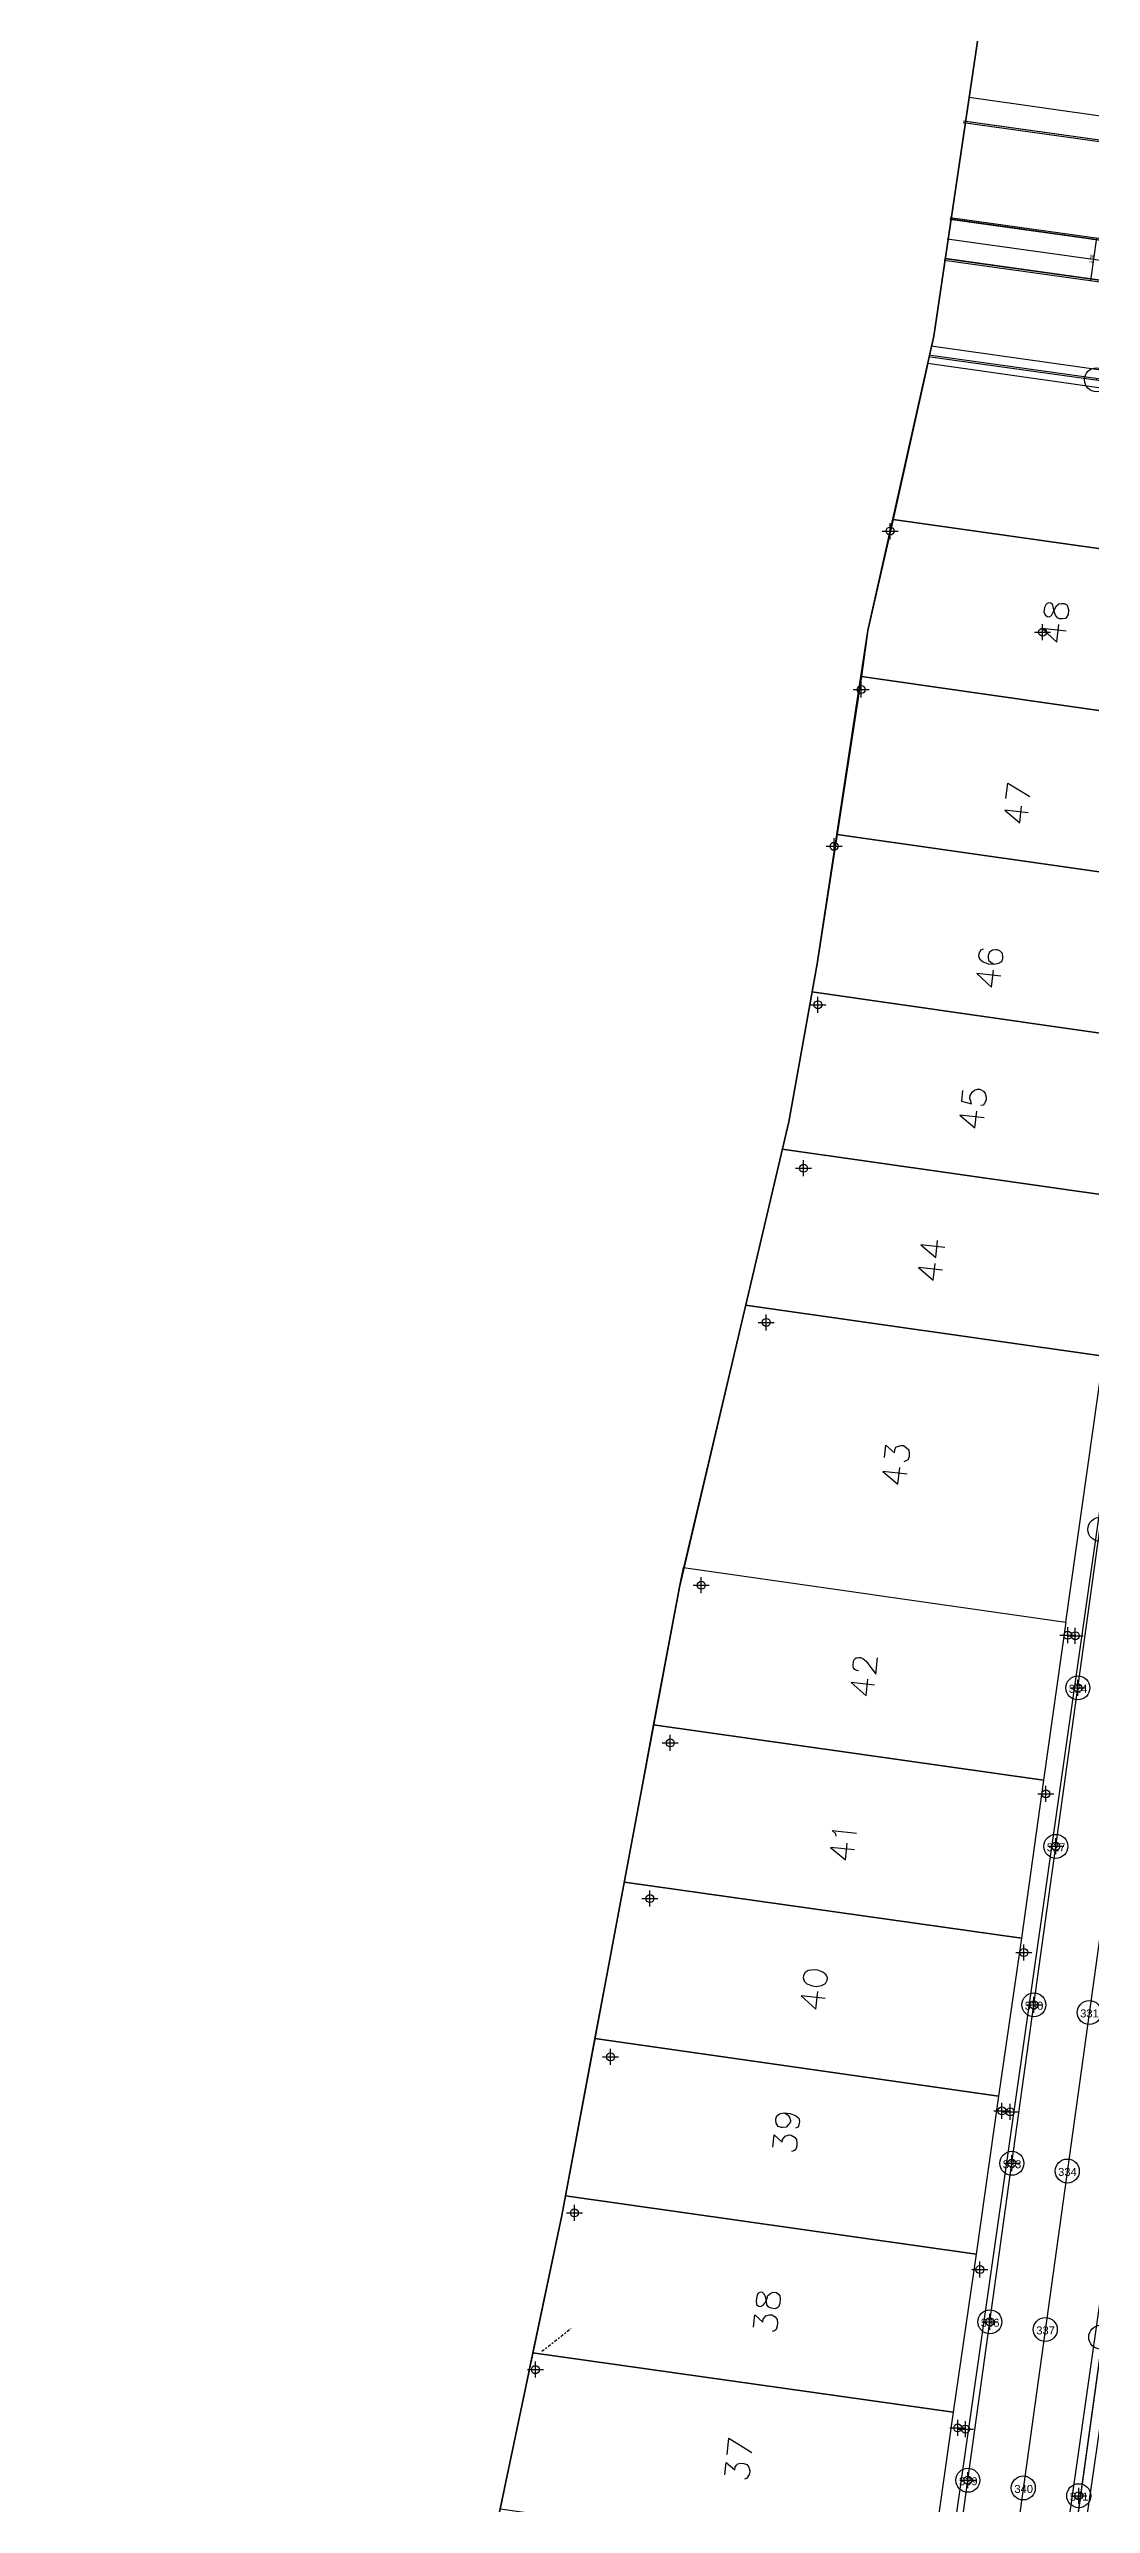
# Model space of a CAD drawing. Header units: metres. Extents: x 678 to 2349, y 417 to 1219.
# Drawn here: x 734.1 to 799.3, y 920.4 to 1073.8 of the extents above; entities that cross this region are included whole.
import ezdxf

# ---------------------------------------------------------------- set-up
doc = ezdxf.new("R2010")
doc.units = ezdxf.units.M
doc.header["$PDMODE"] = 32
doc.header["$PDSIZE"] = 1.5
doc.linetypes.add('CENTRO1', pattern=[0.44, 0.2, -0.08, 0.08, -0.08])
for name, color, linetype in [('12-CONDICIONES EXISTENTES', 2, 'Continuous'), ('CONCRETO', 7, 'Continuous'), ('linea 1', 1, 'Continuous'), ('puntos nov 7', 50, 'Continuous'), ('V-NODE', 1, 'Continuous')]:
    doc.layers.add(name, color=color, linetype=linetype)
doc.layers.add('PDF2_area escolar', color=7, linetype='Continuous', true_color=0x989898)
doc.layers.add('PDF_Geometry', color=7, linetype='Continuous', true_color=0x797979)
doc.styles.add('CITY2', font='stylu.ttf', dxfattribs={"height": 0.2})
doc.styles.get("Standard").update_dxf_attribs({"font": 'arial.ttf'})
doc.dimstyles.new('COTAS2', dxfattribs={"dimtxt": 0.02, "dimasz": 0.1, "dimexe": 0.15, "dimexo": 0.08, "dimgap": 0.05, "dimtad": 1, "dimzin": 0, "dimdsep": 46, "dimtxsty": 'CITY2', "dimblk": 'ARCHTICK', "dimcen": 1, "dimdle": 0.1, "dimclrd": 1, "dimclre": 1, "dimclrt": 2, "dimadec": 0, "dimazin": 0, "dimtfac": 1, "dimtofl": 0, "dimtmove": 0, "dimatfit": 3, "dimldrblk": 'ARCHTICK', "dimfxl": 0.18, "dimtolj": 1, "dimtzin": 0, "dimarcsym": 0})

# ---------------------------------------------------------------- blocks, each defined once
blk = doc.blocks.new('*U270')
at = {"color": 0, "linetype": 'ByBlock', "lineweight": -2, "transparency": 16777216}
for p, q in [((-1, 0), (1, 0)), ((0, -1), (0, 1))]:
    blk.add_line(p, q, dxfattribs=at)
blk.add_circle((0, 0), 0.5, dxfattribs=at)
blk = doc.blocks.new('*U282', base_point=(796.232, 1037.37, 998.014))
at = {"layer": 'V-NODE', "color": 50, "lineweight": -2, "xscale": 0.5, "yscale": 0.5, "zscale": 0.5}
blk.add_blockref('*U270', (796.232, 1037.37, 998.014), dxfattribs=at)
blk = doc.blocks.new('*U297', base_point=(798.274, 974.646, 1001.305))
at = {"layer": 'V-NODE', "color": 50, "lineweight": -2, "xscale": 0.5, "yscale": 0.5, "zscale": 0.5}
blk.add_blockref('*U270', (798.274, 974.646, 1001.305), dxfattribs=at)
blk = doc.blocks.new('*U300', base_point=(796.437, 964.77, 1001.893))
at = {"layer": 'V-NODE', "color": 50, "lineweight": -2, "xscale": 0.5, "yscale": 0.5, "zscale": 0.5}
blk.add_blockref('*U270', (796.437, 964.77, 1001.893), dxfattribs=at)
blk = doc.blocks.new('*U306', base_point=(794.201, 944.89, 1002.8))
at = {"layer": 'V-NODE', "color": 50, "lineweight": -2, "xscale": 0.5, "yscale": 0.5, "zscale": 0.5}
blk.add_blockref('*U270', (794.201, 944.89, 1002.8), dxfattribs=at)
blk = doc.blocks.new('*U309', base_point=(791.405, 925.069, 1003.873))
at = {"layer": 'V-NODE', "color": 50, "lineweight": -2, "xscale": 0.5, "yscale": 0.5, "zscale": 0.5}
blk.add_blockref('*U270', (791.405, 925.069, 1003.873), dxfattribs=at)
blk = doc.blocks.new('*U642', base_point=(797.8, 974.681, 1001.345))
at = {"layer": 'V-NODE', "color": 50, "lineweight": -2, "xscale": 0.5, "yscale": 0.5, "zscale": 0.5}
blk.add_blockref('*U270', (797.8, 974.681, 1001.345), dxfattribs=at)
blk = doc.blocks.new('*U651', base_point=(796.44, 964.767, 1001.885))
at = {"layer": 'V-NODE', "color": 50, "lineweight": -2, "xscale": 0.5, "yscale": 0.5, "zscale": 0.5}
blk.add_blockref('*U270', (796.44, 964.767, 1001.885), dxfattribs=at)
blk = doc.blocks.new('*U654', base_point=(796.438, 964.768, 1001.889))
at = {"layer": 'V-NODE', "color": 50, "lineweight": -2, "xscale": 0.5, "yscale": 0.5, "zscale": 0.5}
blk.add_blockref('*U270', (796.438, 964.768, 1001.889), dxfattribs=at)
blk = doc.blocks.new('*U663', base_point=(795.057, 954.851, 1002.433))
at = {"layer": 'V-NODE', "color": 50, "lineweight": -2, "xscale": 0.5, "yscale": 0.5, "zscale": 0.5}
blk.add_blockref('*U270', (795.057, 954.851, 1002.433), dxfattribs=at)
blk = doc.blocks.new('*U666', base_point=(793.69, 944.95, 1002.88))
at = {"layer": 'V-NODE', "color": 50, "lineweight": -2, "xscale": 0.5, "yscale": 0.5, "zscale": 0.5}
blk.add_blockref('*U270', (793.69, 944.95, 1002.88), dxfattribs=at)
blk = doc.blocks.new('*U678', base_point=(792.307, 935.04, 1003.414))
at = {"layer": 'V-NODE', "color": 50, "lineweight": -2, "xscale": 0.5, "yscale": 0.5, "zscale": 0.5}
blk.add_blockref('*U270', (792.307, 935.04, 1003.414), dxfattribs=at)
blk = doc.blocks.new('*U681', base_point=(790.921, 925.142, 1003.934))
at = {"layer": 'V-NODE', "color": 50, "lineweight": -2, "xscale": 0.5, "yscale": 0.5, "zscale": 0.5}
blk.add_blockref('*U270', (790.921, 925.142, 1003.934), dxfattribs=at)
blk = doc.blocks.new('*U921', base_point=(798.435, 971.394, 1000.88))
at = {"layer": 'V-NODE', "color": 50, "lineweight": -2, "xscale": 0.5, "yscale": 0.5, "zscale": 0.5}
blk.add_blockref('*U270', (798.435, 971.394, 1000.88), dxfattribs=at)
blk = doc.blocks.new('*U927', base_point=(797.059, 961.489, 1001.38))
at = {"layer": 'V-NODE', "color": 50, "lineweight": -2, "xscale": 0.5, "yscale": 0.5, "zscale": 0.5}
blk.add_blockref('*U270', (797.059, 961.489, 1001.38), dxfattribs=at)
blk = doc.blocks.new('*U933', base_point=(795.683, 951.584, 1001.88))
at = {"layer": 'V-NODE', "color": 50, "lineweight": -2, "xscale": 0.5, "yscale": 0.5, "zscale": 0.5}
blk.add_blockref('*U270', (795.683, 951.584, 1001.88), dxfattribs=at)
blk = doc.blocks.new('*U939', base_point=(794.307, 941.679, 1002.42))
at = {"layer": 'V-NODE', "color": 50, "lineweight": -2, "xscale": 0.5, "yscale": 0.5, "zscale": 0.5}
blk.add_blockref('*U270', (794.307, 941.679, 1002.42), dxfattribs=at)
blk = doc.blocks.new('*U945', base_point=(792.931, 931.774, 1002.96))
at = {"layer": 'V-NODE', "color": 50, "lineweight": -2, "xscale": 0.5, "yscale": 0.5, "zscale": 0.5}
blk.add_blockref('*U270', (792.931, 931.774, 1002.96), dxfattribs=at)
blk = doc.blocks.new('*U951', base_point=(791.555, 921.869, 1003.42))
at = {"layer": 'V-NODE', "color": 50, "lineweight": -2, "xscale": 0.5, "yscale": 0.5, "zscale": 0.5}
blk.add_blockref('*U270', (791.555, 921.869, 1003.42), dxfattribs=at)
blk = doc.blocks.new('*U954', base_point=(798.488, 920.906, 1003.42))
at = {"layer": 'V-NODE', "color": 50, "lineweight": -2, "xscale": 0.5, "yscale": 0.5, "zscale": 0.5}
blk.add_blockref('*U270', (798.488, 920.906, 1003.42), dxfattribs=at)
blk = doc.blocks.new('*U1806', base_point=(764.517, 928.783, 1003.335))
at = {"layer": 'V-NODE', "color": 50, "lineweight": -2, "xscale": 0.5, "yscale": 0.5, "zscale": 0.5}
blk.add_blockref('*U270', (764.517, 928.783, 1003.335), dxfattribs=at)
blk = doc.blocks.new('*U1809', base_point=(766.955, 938.575, 1002.885))
at = {"layer": 'V-NODE', "color": 50, "lineweight": -2, "xscale": 0.5, "yscale": 0.5, "zscale": 0.5}
blk.add_blockref('*U270', (766.955, 938.575, 1002.885), dxfattribs=at)
blk = doc.blocks.new('*U1812', base_point=(769.212, 948.328, 1002.371))
at = {"layer": 'V-NODE', "color": 50, "lineweight": -2, "xscale": 0.5, "yscale": 0.5, "zscale": 0.5}
blk.add_blockref('*U270', (769.212, 948.328, 1002.371), dxfattribs=at)
blk = doc.blocks.new('*U1815', base_point=(771.679, 958.228, 1001.874))
at = {"layer": 'V-NODE', "color": 50, "lineweight": -2, "xscale": 0.5, "yscale": 0.5, "zscale": 0.5}
blk.add_blockref('*U270', (771.679, 958.228, 1001.874), dxfattribs=at)
blk = doc.blocks.new('*U1818', base_point=(772.95, 967.949, 1001.187))
at = {"layer": 'V-NODE', "color": 50, "lineweight": -2, "xscale": 0.5, "yscale": 0.5, "zscale": 0.5}
blk.add_blockref('*U270', (772.95, 967.949, 1001.187), dxfattribs=at)
blk = doc.blocks.new('*U1821', base_point=(774.885, 977.805, 1000.762))
at = {"layer": 'V-NODE', "color": 50, "lineweight": -2, "xscale": 0.5, "yscale": 0.5, "zscale": 0.5}
blk.add_blockref('*U270', (774.885, 977.805, 1000.762), dxfattribs=at)
blk = doc.blocks.new('*U1824', base_point=(778.95, 994.232, 1000.149))
at = {"layer": 'V-NODE', "color": 50, "lineweight": -2, "xscale": 0.5, "yscale": 0.5, "zscale": 0.5}
blk.add_blockref('*U270', (778.95, 994.232, 1000.149), dxfattribs=at)
blk = doc.blocks.new('*U1827', base_point=(781.282, 1003.867, 999.836))
at = {"layer": 'V-NODE', "color": 50, "lineweight": -2, "xscale": 0.5, "yscale": 0.5, "zscale": 0.5}
blk.add_blockref('*U270', (781.282, 1003.867, 999.836), dxfattribs=at)
blk = doc.blocks.new('*U1830', base_point=(782.184, 1014.083, 999.287))
at = {"layer": 'V-NODE', "color": 50, "lineweight": -2, "xscale": 0.5, "yscale": 0.5, "zscale": 0.5}
blk.add_blockref('*U270', (782.184, 1014.083, 999.287), dxfattribs=at)
blk = doc.blocks.new('*U1833', base_point=(783.191, 1023.986, 998.431))
at = {"layer": 'V-NODE', "color": 50, "lineweight": -2, "xscale": 0.5, "yscale": 0.5, "zscale": 0.5}
blk.add_blockref('*U270', (783.191, 1023.986, 998.431), dxfattribs=at)
blk = doc.blocks.new('*U1836', base_point=(784.883, 1033.782, 997.895))
at = {"layer": 'V-NODE', "color": 50, "lineweight": -2, "xscale": 0.5, "yscale": 0.5, "zscale": 0.5}
blk.add_blockref('*U270', (784.883, 1033.782, 997.895), dxfattribs=at)
blk = doc.blocks.new('*U1839', base_point=(786.69, 1043.69, 997.2))
at = {"layer": 'V-NODE', "color": 50, "lineweight": -2, "xscale": 0.5, "yscale": 0.5, "zscale": 0.5}
blk.add_blockref('*U270', (786.69, 1043.69, 997.2), dxfattribs=at)
blk = doc.blocks.new('base')
at = {"layer": 'PDF_Geometry', "lineweight": 25, "extrusion": (-0.000787417, 0.063364, 0.99799), "elevation": 0.03}
for points in [[(-314.36, -197.29), (-299.6, -195.68), (-292.74, -194.19), (-282.66, -192.11), (-274.48, -190.36), (-258.04, -185.15), (-248.03, -180.61), (-240.54, -177.71), (-228.64, -174.04), (-222.73, -172.71), (-217.38, -171.04), (-209.93, -169.25), (-202.16, -164.76), (-196.2, -160.28), (-195.07, -159.82), (-178.09, -157.46), (-154.3, -156.61), (-136.67, -154.61), (-124.44, -153.16), (-118.07, -151.47), (-100.79, -146.65), (-80.95, -140.97), (-73.38, -139.33), (-61.69, -135.82), (-40.5, -131.6), (-37.73, -130.87), (-17.66, -129.44), (1.31, -127.46), (21.09, -124.93), (41.01, -122.83), (47.38, -123.46), (63.59, -123.19), (81.4, -124.31), (85.64, -96.07), (88.7, -66.39), (92.81, -40.78), (97.16, -22.39), (100.6, -1.56), (102.48, 8.32), (109.69, 37.36), (117.53, 76.62), (126.22, 115.64), (131.51, 149.59), (134.68, 173.97), (136.92, 195.59), (139.96, 229.68), (141.56, 250.68), (142.61, 271.37), (143.25, 283.21), (147.07, 312.94), (152.58, 355.63), (153.55, 396.04), (150.87, 418.02), (151.78, 438.64), (150.96, 458.03), (151.78, 438.64), (150.87, 418.02), (153.55, 396.04), (152.58, 355.63), (147.07, 312.94), (143.25, 283.21), (142.61, 271.37), (141.56, 250.68), (139.96, 229.68), (136.92, 195.59), (134.68, 173.97), (131.51, 149.59), (126.22, 115.64), (117.53, 76.62), (109.69, 37.36), (102.48, 8.32), (100.6, -1.56), (97.16, -22.39), (92.81, -40.78), (88.7, -66.39), (85.64, -96.07), (81.4, -124.31), (63.59, -123.19), (47.38, -123.46), (41.01, -122.83), (21.09, -124.93), (1.31, -127.46), (-17.66, -129.44), (-37.73, -130.87), (-40.5, -131.6), (-61.69, -135.82), (-73.38, -139.33), (-80.95, -140.97), (-100.79, -146.65), (-118.07, -151.47), (-124.44, -153.16), (-136.67, -154.61), (-154.3, -156.61), (-178.09, -157.46), (-195.07, -159.82), (-196.2, -160.28), (-202.16, -164.76), (-209.93, -169.25), (-217.38, -171.04), (-222.73, -172.71), (-228.64, -174.04), (-240.54, -177.71), (-248.03, -180.61), (-258.04, -185.15), (-274.48, -190.36), (-282.66, -192.11), (-292.74, -194.19), (-299.6, -195.68), (-314.36, -197.29), (-312.18, -178.45), (-309.15, -157.9), (-306.88, -132.9), (-305.82, -118), (-298.64, -78.8), (-291.06, -45.08), (-282.25, -15.12), (-275.64, 10.47), (-270.32, 33.9), (-263.82, 63.16), (-258.15, 86.41), (-284.42, 123.89)], [(90.41, -55.7), (23.54, -45.33), (22.42, -46.17), (14.04, -106.09)], [(91.68, -47.88), (91.67, -47.88)], [(129.33, 446.99), (130.72, 376.63), (119.72, 267.26), (72.74, -35.35), (74.13, -37.23), (92.98, -40.15)], [(84.76, -22.19), (86.26, -22.37), (85.35, -21.52), (85.22, -22.62)], [(88.66, -11.76), (88.54, -12.72), (87.16, -11.86)], [(87.28, -10.85), (88.74, -11.03), (87.82, -10.22), (87.69, -11.28)], [(90.21, -2.35), (90.36, -2.28), (90.47, -2.06), (90.49, -1.92), (90.42, -1.73), (90.21, -1.56), (89.9, -1.43), (89.53, -1.39), (89.25, -1.45), (89.05, -1.56), (88.98, -1.74), (88.97, -1.83), (88.99, -2.06), (89.16, -2.22), (89.33, -2.29), (89.42, -2.3), (89.61, -2.28), (89.81, -2.16), (89.89, -1.94), (89.9, -1.85), (89.87, -1.66), (89.71, -1.5), (89.53, -1.39)], [(89.11, -0.64), (90.62, -0.82), (89.71, 0.03), (89.58, -1.02)], [(91.6, 6.48), (91.68, 7.16), (91.05, 7.33), (91.08, 7.24), (91.15, 7), (91.13, 6.81), (91.01, 6.6), (90.85, 6.47), (90.66, 6.41), (90.52, 6.42), (90.3, 6.54), (90.18, 6.69), (90.12, 6.93), (90.14, 7.12), (90.26, 7.33), (90.32, 7.42), (90.46, 7.45)], [(90.27, 8.21), (91.78, 8.03), (90.86, 8.84), (90.73, 7.79)], [(92.83, 16.3), (94.33, 16.12), (93.41, 16.92), (93.28, 15.87)], [(93, 17.72), (94.5, 17.54), (93.58, 18.34), (93.45, 17.29)], [(96.77, 29.41), (96.68, 28.63), (96.13, 29.12), (96.11, 28.93), (96.04, 28.76), (95.94, 28.72), (95.71, 28.66), (95.57, 28.68), (95.4, 28.79), (95.23, 28.95), (95.21, 29.18), (95.23, 29.36), (95.31, 29.59), (95.4, 29.62), (95.55, 29.7)], [(95.37, 30.46), (96.87, 30.28), (95.95, 31.09), (95.82, 30.04)], [(97.56, 43.65), (99.02, 43.47), (98.1, 44.32), (97.98, 43.27)], [(98.56, 42.74), (98.65, 42.72), (98.78, 42.66), (98.86, 42.56), (98.89, 42.42), (98.86, 42.14), (98.8, 42.01), (98.7, 41.93), (98.55, 41.9), (98.42, 41.92), (98.28, 41.98), (98.07, 42.15), (97.47, 42.96), (97.35, 41.95)], [(78.6, 47.97), (76.72, 46.57), (38.3, 52.55), (36.9, 54.43), (47.47, 122.48), (49.35, 123.88), (87.77, 117.9), (89.17, 116.02)], [(76.72, 46.57), (78.6, 47.97), (89.17, 116.02), (87.77, 117.9)], [(98.94, 53.96), (100.45, 53.78), (99.52, 54.58), (99.4, 53.53)], [(100.08, 53.08), (100.11, 52.94), (100.32, 52.73), (98.81, 52.91)], [(100.89, 63.23), (102.4, 63.05), (101.48, 63.9), (101.35, 62.8)], [(103.56, 70.37), (103.34, 70.49), (103.22, 70.65), (103.15, 70.84), (103.16, 70.93), (103.28, 71.1), (103.44, 71.27), (103.67, 71.29), (103.72, 71.28), (103.94, 71.21), (104.05, 71.01), (104.08, 70.82), (104.07, 70.73), (104, 70.55), (103.84, 70.43), (103.56, 70.37), (103.19, 70.42), (102.84, 70.55), (102.63, 70.72), (102.6, 70.91), (102.62, 71.04), (102.69, 71.27), (102.84, 71.34)], [(104.28, 72.51), (104.19, 71.74), (103.69, 72.21), (103.67, 72.03), (103.56, 71.9), (103.5, 71.82), (103.26, 71.75), (103.13, 71.77), (102.91, 71.89), (102.79, 72.04), (102.77, 72.28), (102.79, 72.46), (102.86, 72.68), (102.97, 72.76), (103.11, 72.79)], [(105.64, 83.76), (105.54, 82.98), (105.04, 83.46), (105.02, 83.27), (104.91, 83.15), (104.86, 83.06), (104.62, 83), (104.48, 83.01), (104.26, 83.13), (104.14, 83.29), (104.12, 83.52), (104.15, 83.7), (104.22, 83.93), (104.32, 84.01), (104.46, 84.04)], [(107.38, 91.71), (107.26, 90.7), (105.84, 91.61)], [(107.54, 92.99), (107.44, 92.21), (106.9, 92.69), (106.88, 92.51), (106.81, 92.38), (106.71, 92.3), (106.52, 92.27), (106.34, 92.3), (106.16, 92.36), (106.04, 92.52), (105.98, 92.76), (106, 92.94), (106.12, 93.16), (106.18, 93.24), (106.32, 93.27)]]:
    blk.add_lwpolyline(points, dxfattribs=at)
for points in [[(93.2, -39.07), (95.49, -29.33), (75.32, -26.2), (73.93, -35.07), (74.77, -36.2)], [(95.49, -29.33), (97.16, -22.39), (97.6, -19.52), (76.84, -16.27), (75.32, -26.2)], [(86.14, -23.42), (86.07, -23.23), (85.94, -23.12), (85.81, -23.1), (85.66, -23.18), (85.6, -23.31), (85.47, -23.57), (85.35, -23.79), (85.2, -23.91), (85.06, -23.94), (84.87, -23.92), (84.7, -23.85), (84.66, -23.75), (84.6, -23.52), (84.63, -23.24), (84.74, -23.07), (84.8, -22.98), (84.99, -22.96), (85.17, -22.98), (85.3, -23.04), (85.42, -23.2), (85.49, -23.44), (85.55, -23.72), (85.57, -23.86), (85.7, -23.97), (85.84, -23.99), (85.99, -23.91), (86.11, -23.7)], [(97.6, -19.52), (99.25, -9.65), (78.36, -6.39), (76.84, -16.27)], [(99.25, -9.65), (100.6, -1.56), (100.95, 0.2), (79.92, 3.48), (78.36, -6.39)], [(100.95, 0.2), (102.48, 8.32), (102.92, 10.03), (81.43, 13.36), (79.92, 3.48)], [(102.92, 10.03), (105.34, 19.75), (83, 23.23), (81.43, 13.36)], [(105.34, 19.75), (109.41, 36.14), (85.55, 39.85), (83, 23.23)], [(111.42, 45.96), (109.69, 37.36), (109.41, 36.14), (85.55, 39.85), (87.07, 49.73)], [(113.35, 55.79), (111.42, 45.96), (87.07, 49.73), (88.58, 59.61)], [(115.32, 65.57), (113.35, 55.79), (88.58, 59.61), (90.14, 69.49)], [(102.26, 61.9), (102.2, 62.14), (102.03, 62.3), (101.68, 62.44), (101.45, 62.47), (101.12, 62.41), (100.87, 62.3), (100.75, 62.09), (100.74, 61.95), (100.81, 61.76), (101.02, 61.59), (101.33, 61.46), (101.56, 61.43), (101.93, 61.48), (102.13, 61.6), (102.24, 61.77)], [(117.29, 75.4), (115.32, 65.57), (90.14, 69.49), (91.66, 79.37)], [(119.44, 85.2), (117.53, 76.62), (117.29, 75.4), (91.66, 79.37), (93.22, 89.24)], [(105.44, 82.11), (105.42, 82.35), (105.29, 82.45), (105.16, 82.47), (105.01, 82.39), (104.9, 82.27), (104.78, 82.01), (104.7, 81.78), (104.55, 81.66), (104.4, 81.59), (104.17, 81.61), (104.05, 81.72), (103.97, 81.82), (103.94, 82.01), (103.97, 82.29), (104.05, 82.51), (104.15, 82.59), (104.29, 82.62), (104.52, 82.59), (104.65, 82.53), (104.77, 82.38), (104.79, 82.14), (104.85, 81.86), (104.93, 81.71), (105.05, 81.6), (105.19, 81.58), (105.34, 81.66), (105.4, 81.84)], [(121.59, 94.96), (119.44, 85.2), (93.22, 89.24), (94.73, 99.12)], [(65.31, 100.07), (63.79, 90.14), (83.55, 87.11), (85.11, 96.99)]]:
    blk.add_lwpolyline(points, close=True, dxfattribs=at)
blk = doc.blocks.new('_ArchTick')
at = {"color": 0, "linetype": 'ByBlock', "const_width": 0.15}
blk.add_lwpolyline([(-0.5, -0.5), (0.5, 0.5)], dxfattribs=at)
blk = doc.blocks.new('*D4859')
at = {"layer": '12-CONDICIONES EXISTENTES', "color": 1, "lineweight": -2, "transparency": 16777216}
blk.add_line((799.24, 1059.35), (799.61, 1062.01), dxfattribs=at)
at = {"layer": '12-CONDICIONES EXISTENTES', "color": 1, "linetype": 'Continuous', "lineweight": -2, "transparency": 16777216}
for p, q in [((799.32, 1061.94), (799.75, 1061.89)), ((798.98, 1059.49), (799.41, 1059.43))]:
    blk.add_line(p, q, dxfattribs=at)
at = {"layer": 'Defpoints', "color": 0, "transparency": 16777216}
for p in [(799.24, 1061.96, 997.2), (799.6, 1061.91), (798.9, 1059.5, 997.2)]:
    blk.add_point(p, dxfattribs=at)
at = {"layer": '12-CONDICIONES EXISTENTES', "color": 1, "lineweight": -2, "transparency": 16777216, "xscale": 0.1, "yscale": 0.1, "zscale": 0.1}
for p, rotation in [((799.6, 1061.91), 82.06968291347354), ((799.26, 1059.45), 262.0696829134736)]:
    blk.add_blockref('_ArchTick', p, dxfattribs=dict(at, rotation=rotation))
at = {"layer": '12-CONDICIONES EXISTENTES', "color": 2, "transparency": 16777216, "insert": (799.28, 1060.7), "char_height": 0.2, "attachment_point": 5, "rotation": 82.0697, "style": 'CITY2'}
blk.add_mtext('\\A1;2.48', dxfattribs=at)

msp = doc.modelspace()

# ---------------------------------------------------------------- linework, layer by layer
for p, q in [((810.69376, 1060.3607, 996.877), (790.50526, 1063.17298, 997.203)), ((810.35237, 1057.90414), (790.14237, 1060.71958, 997.203))]:
    msp.add_line(p, q)
at = {"elevation": 997.203}
for points in [[(791.41247, 1069.30647), (858.70585, 1059.93245), (860.54779, 1061.29371), (868.16378, 1119.27689), (868.37945, 1120.91882), (869.97397, 1121.02111), (912.14397, 1124.26111), (919.37678, 1124.87898), (928.44625, 1127.20783)], [(791.41247, 1069.30647), (858.70585, 1059.93245), (860.54779, 1061.29371), (868.16297, 1119.27611), (869.97397, 1121.02111), (881.27383, 1121.8893), (891.24465, 1122.65258), (901.21506, 1123.42142), (911.18567, 1124.18748), (919.37678, 1124.87898), (928.44625, 1127.20783)]]:
    msp.add_lwpolyline(points, dxfattribs=at)
at = {"elevation": 1011.104}
msp.add_lwpolyline([(846.41736, 960.12733), (846.54338, 961.02408), (844.37446, 963.84298), (834.46915, 965.21588), (826.11189, 966.37422), (817.73429, 967.52791), (807.83012, 968.90901), (804.93779, 966.60434), (804.09339, 960.526), (802.71739, 950.621), (801.34138, 940.716), (799.96538, 930.811), (798.58938, 920.906), (797.21338, 911.001), (795.83737, 901.096), (795.46996, 898.4512), (797.17422, 896.17523), (807.07839, 894.79414), (815.93422, 893.55924), (824.79008, 892.32433), (834.69425, 890.94324), (837.03644, 892.55962), (837.91638, 898.91015), (846.16622, 958.34028)], close=True, dxfattribs=at)
msp.add_point((799.595, 1053.143))
at = {"layer": '12-CONDICIONES EXISTENTES', "color": 1, "linetype": 'Continuous', "elevation": 997.203}
for points in [[(791.28218, 1069.32462), (957.86718, 1046.11919)], [(791.26839, 1069.22557), (957.85334, 1046.02015)], [(789.22921, 1054.58692), (955.80806, 1031.38235)], [(789.24301, 1054.68596), (955.8219, 1031.48139)]]:
    msp.add_lwpolyline(points, dxfattribs=at)
at = {"layer": '12-CONDICIONES EXISTENTES', "color": 1, "elevation": 997.203}
for points in [[(790.42678, 1063.18391), (957.00563, 1039.97934)], [(790.44058, 1063.28295), (957.01942, 1040.07838)], [(790.2557, 1061.95577), (956.83455, 1038.7512)], [(790.07082, 1060.62858), (956.64967, 1037.42401)], [(790.08462, 1060.72763), (956.66346, 1037.52306)]]:
    msp.add_lwpolyline(points, dxfattribs=at)
at = {"layer": 'CONCRETO'}
for p, q in [((797.05896, 961.48886, 997.581), (801.187, 991.203, 999.99)), ((795.68297, 951.58392, 997.925), (797.05896, 961.48886, 997.581)), ((794.307, 941.679, 1002.42), (795.68297, 951.58392, 997.925)), ((792.931, 931.77415, 997.925), (794.30698, 941.67904, 997.925)), ((791.55501, 921.86927, 997.925), (792.931, 931.774, 1002.96)), ((790.17903, 911.96438, 997.925), (791.55501, 921.86927, 997.925))]:
    msp.add_line(p, q, dxfattribs=at)
at = {"layer": 'CONCRETO', "elevation": 997.581}
msp.add_lwpolyline([(804.93779, 966.60434), (777.26769, 767.42416)], dxfattribs=at)
at = {"layer": 'linea 1', "elevation": 997.581}
msp.add_lwpolyline([(813.04755, 1051.1446), (773.76855, 768.39907)], dxfattribs=at)
at = {"layer": 'linea 1', "linetype": 'CENTRO1', "elevation": 1013.081}
msp.add_lwpolyline([(764.91175, 929.92994), (766.74339, 931.35819)], dxfattribs=at)
at = {"layer": 'linea 1'}
for p in [(799.81093, 981.29857, 997.925), (798.43494, 971.39369, 997.925), (797.05896, 961.48886, 997.581), (795.68297, 951.58392, 997.925), (799.14968, 951.10233, 997.925), (794.30698, 941.67904, 997.925), (797.77369, 941.19744, 997.925), (792.931, 931.77415, 997.925), (796.39771, 931.29256, 997.925), (799.86442, 930.81096, 997.925), (791.55501, 921.86927, 997.925), (795.02172, 921.38767, 997.925), (798.48843, 920.90608, 997.925)]:
    msp.add_point(p, dxfattribs=at)

# ---------------------------------------------------------------- block references
at = {"layer": 'PDF2_area escolar'}
msp.add_blockref('base', (882.736, 1016.336, 999.038), dxfattribs=at)
at = {"layer": 'puntos nov 7'}
for name, p in [('*U1839', (786.69, 1043.69, 997.197)), ('*U282', (796.232, 1037.37, 998.014)), ('*U1836', (784.883, 1033.782, 997.895)), ('*U1833', (783.191, 1023.986, 998.431)), ('*U1830', (782.184, 1014.083, 999.287)), ('*U1827', (781.282, 1003.867, 999.836)), ('*U1824', (778.95, 994.232, 1000.149)), ('*U1821', (774.885, 977.805, 1000.762)), ('*U642', (797.8, 974.681, 1001.345)), ('*U297', (798.274, 974.646, 1001.305)), ('*U921', (798.435, 971.394, 1000.88)), ('*U1818', (772.95, 967.949, 1001.187)), ('*U300', (796.437, 964.77, 1001.893)), ('*U654', (796.438, 964.768, 1001.889)), ('*U651', (796.44, 964.767, 1001.885)), ('*U927', (797.059, 961.489, 1001.38)), ('*U1815', (771.679, 958.228, 1001.874)), ('*U663', (795.057, 954.851, 1002.433)), ('*U933', (795.683, 951.584, 1001.88)), ('*U1812', (769.212, 948.328, 1002.371)), ('*U666', (793.69, 944.95, 1002.879)), ('*U306', (794.201, 944.89, 1002.8)), ('*U939', (794.307, 941.679, 1002.42)), ('*U1809', (766.955, 938.575, 1002.885)), ('*U678', (792.307, 935.04, 1003.414)), ('*U945', (792.931, 931.774, 1002.96)), ('*U1806', (764.517, 928.783, 1003.335)), ('*U681', (790.921, 925.142, 1003.934)), ('*U309', (791.405, 925.069, 1003.873)), ('*U951', (791.555, 921.869, 1003.42)), ('*U954', (798.488, 920.906, 1003.42))]:
    msp.add_blockref(name, p, dxfattribs=at)

# ---------------------------------------------------------------- texts
at = {"layer": 'linea 1', "char_height": 0.5, "attachment_point": 1}
for s, insert in [('324', (797.86028, 971.58445, 997.925)), ('327', (796.48429, 961.67956, 997.925)), ('330', (795.1083, 951.77468, 997.925)), ('331', (798.57542, 951.29602, 997.925)), ('333', (793.73232, 941.86979, 997.925)), ('334', (797.19944, 941.39114, 997.925)), ('336', (792.36473, 931.96375, 997.925)), ('337', (795.83185, 931.48509, 997.925)), ('339', (790.99715, 922.0577, 997.925)), ('340', (794.46427, 921.57905, 997.925)), ('341', (797.93097, 921.09745, 997.925))]:
    msp.add_mtext_dynamic_manual_height_columns(s, width=1.32611, gutter_width=12.5, heights=[0], dxfattribs=dict(at, insert=insert))

# ---------------------------------------------------------------- dimensions: what is measured, and where the dimension line sits
at = {"layer": '12-CONDICIONES EXISTENTES', "color": 1}
dim = msp.add_aligned_dim(p1=(798.89987, 1059.49966, 997.203), p2=(799.24203, 1061.95594, 997.203), distance=-0.36067, dimstyle='COTAS2', dxfattribs=at)
dim.commit()
dim.dimension.update_dxf_attribs({"geometry": '*D4859', "text_midpoint": (799.27518, 1060.69935)})

doc.saveas('drawing.dxf')
